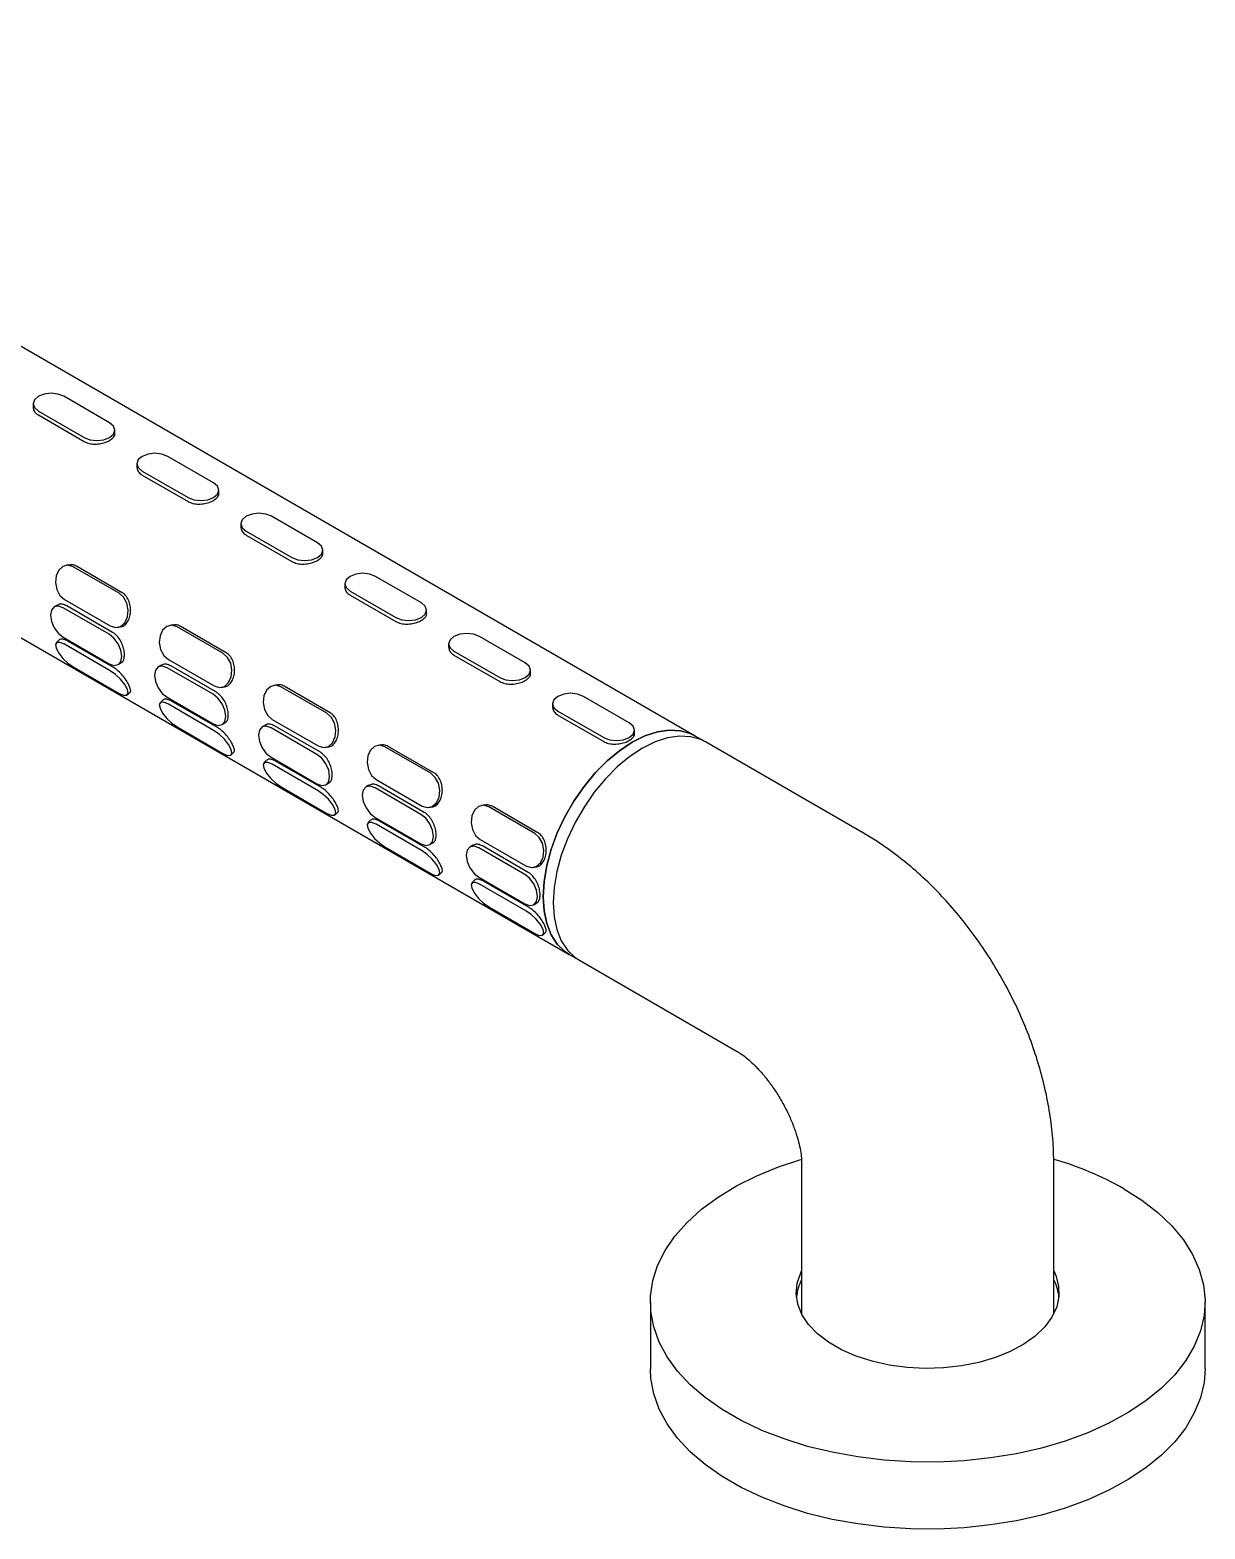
# Model space of a CAD drawing. Extents: x 0 to 3255, y 0 to 2385.
# Drawn here: x 1564.5 to 1727.7, y 1730.2 to 1938.2 of the extents above; entities that cross this region are included whole.
import ezdxf

# ---------------------------------------------------------------- set-up
doc = ezdxf.new("R2010")
doc.units = 0
doc.header["$LTSCALE"] = 10
doc.header["$MEASUREMENT"] = 0
doc.layers.get('0').update_dxf_attribs({"linetype": 'CONTINUOUS'})

msp = doc.modelspace()

# ---------------------------------------------------------------- linework, layer by layer
at = {"color": 7, "linetype": 'Continuous', "lineweight": 25}
for p, q in [((1656.9, 1840.21), (1487.19, 1938.18)), ((1469.69, 1907.87), (1639.4, 1809.9)), ((1575.6, 1883.68), (1569.23, 1887.35)), ((1564.96, 1886.33), (1564.96, 1885.85)), ((1565.7, 1885.31), (1572.06, 1881.64)), ((1565.7, 1884.76), (1572.06, 1881.08)), ((1576.33, 1882.18), (1576.33, 1882.66)), ((1590.02, 1875.35), (1583.66, 1879.02)), ((1579.39, 1878), (1579.39, 1877.52)), ((1580.12, 1876.98), (1586.49, 1873.31)), ((1580.12, 1876.43), (1586.49, 1872.75)), ((1590.75, 1873.85), (1590.75, 1874.33)), ((1604.45, 1867.02), (1598.08, 1870.7)), ((1593.81, 1869.68), (1593.81, 1869.19)), ((1594.55, 1868.66), (1600.91, 1864.98)), ((1594.55, 1868.1), (1600.91, 1864.43)), ((1605.18, 1865.52), (1605.18, 1866)), ((1569.96, 1863.96), (1569.54, 1863.9)), ((1577.35, 1860.09), (1570.99, 1863.77)), ((1576.9, 1860.02), (1570.53, 1863.69)), ((1618.87, 1858.7), (1612.51, 1862.37)), ((1608.24, 1861.35), (1608.24, 1860.87)), ((1608.97, 1860.33), (1615.34, 1856.65)), ((1608.97, 1859.77), (1615.34, 1856.1)), ((1568.33, 1858.36), (1567.91, 1858.12)), ((1575.53, 1854.33), (1569.16, 1858)), ((1569.33, 1859.16), (1575.69, 1855.49)), ((1576.01, 1854.6), (1569.64, 1858.28)), ((1619.6, 1857.19), (1619.6, 1857.67)), ((1584.39, 1855.64), (1583.97, 1855.57)), ((1591.77, 1851.76), (1585.41, 1855.44)), ((1568.54, 1853.52), (1568.16, 1853.14)), ((1569.16, 1853.92), (1575.53, 1850.24)), ((1576.14, 1849.72), (1569.78, 1853.39)), ((1576.68, 1855.28), (1577.1, 1855.35)), ((1591.32, 1851.69), (1584.96, 1855.37)), ((1633.3, 1850.37), (1626.93, 1854.04)), ((1575.69, 1849.27), (1569.33, 1852.94)), ((1622.66, 1853.02), (1622.66, 1852.54)), ((1623.4, 1852), (1629.76, 1848.33)), ((1623.4, 1851.45), (1629.76, 1847.77)), ((1570.54, 1849.8), (1576.9, 1846.13)), ((1576.78, 1850.12), (1577.19, 1850.36)), ((1582.75, 1850.04), (1582.34, 1849.8)), ((1589.95, 1846), (1583.59, 1849.67)), ((1583.75, 1850.83), (1590.11, 1847.16)), ((1590.43, 1846.28), (1584.07, 1849.95)), ((1634.03, 1848.87), (1634.03, 1849.35)), ((1598.81, 1847.31), (1598.39, 1847.24)), ((1606.2, 1843.44), (1599.84, 1847.11)), ((1578.06, 1845.93), (1578.44, 1846.31)), ((1582.97, 1845.19), (1582.59, 1844.82)), ((1583.59, 1845.59), (1589.95, 1841.92)), ((1590.57, 1841.39), (1584.2, 1845.07)), ((1591.11, 1846.96), (1591.53, 1847.02)), ((1605.75, 1843.37), (1599.38, 1847.04)), ((1647.72, 1842.04), (1641.36, 1845.71)), ((1590.11, 1840.94), (1583.75, 1844.62)), ((1637.09, 1844.69), (1637.09, 1844.21)), ((1637.82, 1843.67), (1644.19, 1840)), ((1637.82, 1843.12), (1644.19, 1839.44)), ((1584.96, 1841.48), (1591.32, 1837.8)), ((1591.2, 1841.79), (1591.62, 1842.03)), ((1597.18, 1841.71), (1596.76, 1841.47)), ((1604.38, 1837.67), (1598.01, 1841.34)), ((1598.18, 1842.51), (1604.54, 1838.83)), ((1604.86, 1837.95), (1598.49, 1841.62)), ((1648.45, 1840.54), (1648.45, 1841.02)), ((1613.24, 1838.98), (1612.82, 1838.92)), ((1620.62, 1835.11), (1614.26, 1838.78)), ((1658.31, 1839.4), (1656.9, 1840.21)), ((1680.23, 1826.74), (1658.31, 1839.4)), ((1592.49, 1837.6), (1592.86, 1837.98)), ((1597.39, 1836.87), (1597.01, 1836.49)), ((1598.01, 1837.26), (1604.38, 1833.59)), ((1604.99, 1833.06), (1598.63, 1836.74)), ((1605.53, 1838.63), (1605.95, 1838.69)), ((1620.17, 1835.04), (1613.81, 1838.71)), ((1604.54, 1832.61), (1598.18, 1836.29)), ((1599.39, 1833.15), (1605.75, 1829.48)), ((1605.63, 1833.46), (1606.04, 1833.7)), ((1611.6, 1833.38), (1611.19, 1833.14)), ((1618.8, 1829.34), (1612.44, 1833.02)), ((1612.6, 1834.18), (1618.96, 1830.5)), ((1619.28, 1829.62), (1612.92, 1833.29)), ((1627.66, 1830.65), (1627.24, 1830.59)), ((1635.05, 1826.78), (1628.69, 1830.46)), ((1606.91, 1829.28), (1607.29, 1829.65)), ((1611.82, 1828.54), (1611.44, 1828.16)), ((1612.44, 1828.93), (1618.8, 1825.26)), ((1619.42, 1824.74), (1613.05, 1828.41)), ((1619.96, 1830.3), (1620.38, 1830.37)), ((1634.6, 1826.71), (1628.23, 1830.39)), ((1618.96, 1824.29), (1612.6, 1827.96)), ((1613.81, 1824.82), (1620.17, 1821.15)), ((1620.05, 1825.14), (1620.47, 1825.38)), ((1626.03, 1825.05), (1625.61, 1824.81)), ((1633.23, 1821.02), (1626.86, 1824.69)), ((1627.03, 1825.85), (1633.39, 1822.18)), ((1633.71, 1821.29), (1627.34, 1824.97)), ((1621.34, 1820.95), (1621.71, 1821.32)), ((1626.24, 1820.21), (1625.86, 1819.83)), ((1626.86, 1820.61), (1633.23, 1816.93)), ((1633.84, 1816.41), (1627.48, 1820.08)), ((1634.38, 1821.97), (1634.8, 1822.04)), ((1633.39, 1815.96), (1627.03, 1819.63)), ((1628.24, 1816.5), (1634.6, 1812.82)), ((1634.48, 1816.81), (1634.89, 1817.05)), ((1635.76, 1812.62), (1636.14, 1813)), ((1639.4, 1809.9), (1640.81, 1809.09)), ((1640.81, 1809.09), (1662.73, 1796.43)), ((1671.66, 1780.97), (1671.66, 1760.01)), ((1706.66, 1760.01), (1706.66, 1780.97)), ((1650.66, 1761.69), (1650.66, 1752.39)), ((1727.66, 1752.39), (1727.66, 1761.69))]:
    msp.add_line(p, q, dxfattribs=at)
at = {"color": 7, "linetype": 'Continuous', "lineweight": 25, "flags": 128}
for points in [[(1569.23, 1887.35), (1568.42, 1887.66), (1567.46, 1887.77), (1566.51, 1887.66), (1565.7, 1887.35), (1565.16, 1886.88), (1564.96, 1886.33), (1565.16, 1885.78), (1565.7, 1885.31)], [(1572.06, 1881.64), (1572.87, 1881.32), (1573.83, 1881.21), (1574.79, 1881.32), (1575.6, 1881.64), (1576.14, 1882.1), (1576.33, 1882.66), (1576.14, 1883.21), (1575.6, 1883.68)], [(1583.66, 1879.02), (1582.85, 1879.34), (1581.89, 1879.45), (1580.93, 1879.34), (1580.12, 1879.02), (1579.58, 1878.56), (1579.39, 1878), (1579.58, 1877.45), (1580.12, 1876.98)], [(1586.49, 1873.31), (1587.3, 1873), (1588.25, 1872.89), (1589.21, 1873), (1590.02, 1873.31), (1590.56, 1873.78), (1590.75, 1874.33), (1590.56, 1874.88), (1590.02, 1875.35)], [(1598.08, 1870.7), (1597.27, 1871.01), (1596.31, 1871.12), (1595.36, 1871.01), (1594.55, 1870.7), (1594.01, 1870.23), (1593.81, 1869.68), (1594.01, 1869.12), (1594.55, 1868.66)], [(1600.91, 1864.98), (1601.72, 1864.67), (1602.68, 1864.56), (1603.64, 1864.67), (1604.45, 1864.98), (1604.99, 1865.45), (1605.18, 1866), (1604.99, 1866.55), (1604.45, 1867.02)], [(1570.53, 1863.69), (1569.81, 1863.91), (1569.11, 1863.75), (1568.53, 1863.24), (1568.16, 1862.45), (1568.07, 1861.5), (1568.25, 1860.55), (1568.69, 1859.72), (1569.33, 1859.16)], [(1612.51, 1862.37), (1611.7, 1862.68), (1610.74, 1862.79), (1609.78, 1862.68), (1608.97, 1862.37), (1608.43, 1861.9), (1608.24, 1861.35), (1608.43, 1860.8), (1608.97, 1860.33)], [(1575.69, 1855.49), (1576.41, 1855.27), (1577.12, 1855.43), (1577.7, 1855.94), (1578.06, 1856.73), (1578.16, 1857.68), (1577.97, 1858.64), (1577.53, 1859.46), (1576.9, 1860.02)], [(1569.16, 1858), (1568.49, 1858.23), (1567.91, 1858.12), (1567.53, 1857.68), (1567.39, 1856.98), (1567.53, 1856.12), (1567.91, 1855.24), (1568.49, 1854.46), (1569.16, 1853.92)], [(1615.34, 1856.65), (1616.15, 1856.34), (1617.1, 1856.23), (1618.06, 1856.34), (1618.87, 1856.65), (1619.41, 1857.12), (1619.6, 1857.67), (1619.41, 1858.23), (1618.87, 1858.7)], [(1584.96, 1855.37), (1584.24, 1855.59), (1583.53, 1855.42), (1582.95, 1854.91), (1582.59, 1854.12), (1582.49, 1853.18), (1582.68, 1852.22), (1583.12, 1851.4), (1583.75, 1850.83)], [(1575.53, 1850.24), (1576.2, 1850.01), (1576.78, 1850.12), (1577.16, 1850.56), (1577.29, 1851.26), (1577.16, 1852.12), (1576.78, 1853.01), (1576.2, 1853.78), (1575.53, 1854.33)], [(1626.93, 1854.04), (1626.12, 1854.35), (1625.16, 1854.46), (1624.21, 1854.35), (1623.4, 1854.04), (1622.85, 1853.57), (1622.66, 1853.02), (1622.85, 1852.47), (1623.4, 1852)], [(1569.33, 1852.94), (1568.7, 1853.21), (1568.25, 1853.21), (1568.07, 1852.92), (1568.16, 1852.39), (1568.53, 1851.72), (1569.11, 1850.99), (1569.81, 1850.31), (1570.54, 1849.8)], [(1590.11, 1847.16), (1590.84, 1846.94), (1591.54, 1847.1), (1592.12, 1847.62), (1592.49, 1848.41), (1592.58, 1849.35), (1592.4, 1850.31), (1591.95, 1851.13), (1591.32, 1851.69)], [(1576.9, 1846.13), (1577.53, 1845.86), (1577.97, 1845.87), (1578.16, 1846.16), (1578.06, 1846.68), (1577.7, 1847.36), (1577.12, 1848.09), (1576.41, 1848.76), (1575.69, 1849.27)], [(1583.59, 1849.67), (1582.91, 1849.91), (1582.34, 1849.8), (1581.95, 1849.35), (1581.82, 1848.65), (1581.95, 1847.79), (1582.34, 1846.91), (1582.91, 1846.13), (1583.59, 1845.59)], [(1629.76, 1848.33), (1630.57, 1848.01), (1631.53, 1847.9), (1632.49, 1848.01), (1633.3, 1848.33), (1633.84, 1848.8), (1634.03, 1849.35), (1633.84, 1849.9), (1633.3, 1850.37)], [(1599.38, 1847.04), (1598.66, 1847.26), (1597.96, 1847.1), (1597.38, 1846.58), (1597.01, 1845.79), (1596.92, 1844.85), (1597.1, 1843.89), (1597.54, 1843.07), (1598.18, 1842.51)], [(1589.95, 1841.92), (1590.63, 1841.68), (1591.2, 1841.79), (1591.58, 1842.23), (1591.72, 1842.94), (1591.58, 1843.79), (1591.2, 1844.68), (1590.63, 1845.45), (1589.95, 1846)], [(1641.36, 1845.71), (1640.55, 1846.03), (1639.59, 1846.14), (1638.63, 1846.03), (1637.82, 1845.71), (1637.28, 1845.25), (1637.09, 1844.69), (1637.28, 1844.14), (1637.82, 1843.67)], [(1583.75, 1844.62), (1583.12, 1844.89), (1582.68, 1844.88), (1582.49, 1844.59), (1582.59, 1844.07), (1582.95, 1843.39), (1583.53, 1842.66), (1584.24, 1841.99), (1584.96, 1841.48)], [(1604.54, 1838.83), (1605.26, 1838.61), (1605.97, 1838.77), (1606.55, 1839.29), (1606.91, 1840.08), (1607.01, 1841.02), (1606.82, 1841.98), (1606.38, 1842.8), (1605.75, 1843.37)], [(1591.32, 1837.8), (1591.95, 1837.53), (1592.4, 1837.54), (1592.58, 1837.83), (1592.49, 1838.35), (1592.12, 1839.03), (1591.54, 1839.76), (1590.84, 1840.43), (1590.11, 1840.94)], [(1598.01, 1841.34), (1597.34, 1841.58), (1596.76, 1841.47), (1596.38, 1841.03), (1596.24, 1840.32), (1596.38, 1839.46), (1596.76, 1838.58), (1597.34, 1837.81), (1598.01, 1837.26)], [(1635.77, 1817.91), (1635.9, 1820.02), (1636.27, 1822.23), (1636.89, 1824.49), (1637.74, 1826.77), (1638.79, 1829.02), (1640.04, 1831.18), (1641.46, 1833.22), (1643.01, 1835.09), (1644.66, 1836.75), (1646.38, 1838.18), (1648.15, 1839.35), (1649.91, 1840.22), (1651.63, 1840.78), (1653.29, 1841.02), (1654.84, 1840.94), (1656.25, 1840.54), (1656.9, 1840.21)], [(1656.9, 1840.21), (1656.25, 1840.53), (1654.84, 1840.94), (1653.29, 1841.02), (1651.63, 1840.78), (1649.91, 1840.22), (1648.15, 1839.35), (1646.39, 1838.18), (1644.66, 1836.76), (1643.01, 1835.09), (1641.46, 1833.22), (1640.04, 1831.18), (1638.79, 1829.02), (1637.74, 1826.77), (1636.89, 1824.5), (1636.27, 1822.23), (1635.9, 1820.02), (1635.77, 1817.91)], [(1644.19, 1840), (1645, 1839.69), (1645.95, 1839.58), (1646.91, 1839.69), (1647.72, 1840), (1648.26, 1840.47), (1648.45, 1841.02), (1648.26, 1841.57), (1647.72, 1842.04)], [(1613.81, 1838.71), (1613.09, 1838.93), (1612.38, 1838.77), (1611.8, 1838.26), (1611.44, 1837.47), (1611.34, 1836.52), (1611.53, 1835.56), (1611.97, 1834.74), (1612.6, 1834.18)], [(1658.31, 1839.4), (1657.66, 1839.72), (1656.25, 1840.12), (1654.7, 1840.21), (1653.05, 1839.96), (1651.32, 1839.4), (1649.56, 1838.53), (1647.8, 1837.37), (1646.07, 1835.94), (1644.42, 1834.27), (1642.87, 1832.4), (1641.46, 1830.36), (1640.21, 1828.2), (1639.15, 1825.96), (1638.3, 1823.68), (1637.69, 1821.41), (1637.31, 1819.2), (1637.19, 1817.1)], [(1658.31, 1839.4), (1657.66, 1839.72), (1656.25, 1840.12), (1654.7, 1840.21), (1653.05, 1839.96), (1651.32, 1839.4), (1649.56, 1838.53), (1647.8, 1837.37), (1646.07, 1835.94), (1644.42, 1834.27), (1642.87, 1832.4), (1641.46, 1830.36), (1640.21, 1828.2), (1639.15, 1825.96), (1638.3, 1823.68), (1637.69, 1821.41), (1637.31, 1819.2), (1637.19, 1817.1), (1637.31, 1815.14), (1637.69, 1813.36), (1638.3, 1811.81), (1639.15, 1810.51), (1640.21, 1809.48), (1640.81, 1809.09)], [(1604.38, 1833.59), (1605.05, 1833.35), (1605.63, 1833.46), (1606.01, 1833.91), (1606.14, 1834.61), (1606.01, 1835.47), (1605.63, 1836.35), (1605.05, 1837.12), (1604.38, 1837.67)], [(1598.18, 1836.29), (1597.55, 1836.56), (1597.1, 1836.55), (1596.92, 1836.26), (1597.01, 1835.74), (1597.38, 1835.06), (1597.96, 1834.33), (1598.66, 1833.66), (1599.39, 1833.15)], [(1618.96, 1830.5), (1619.69, 1830.29), (1620.39, 1830.45), (1620.97, 1830.96), (1621.34, 1831.75), (1621.43, 1832.7), (1621.25, 1833.65), (1620.8, 1834.48), (1620.17, 1835.04)], [(1605.75, 1829.48), (1606.38, 1829.21), (1606.82, 1829.21), (1607.01, 1829.5), (1606.91, 1830.02), (1606.55, 1830.7), (1605.97, 1831.43), (1605.26, 1832.1), (1604.54, 1832.61)], [(1612.44, 1833.02), (1611.76, 1833.25), (1611.19, 1833.14), (1610.8, 1832.7), (1610.67, 1832), (1610.8, 1831.14), (1611.19, 1830.25), (1611.76, 1829.48), (1612.44, 1828.93)], [(1628.23, 1830.39), (1627.51, 1830.6), (1626.81, 1830.44), (1626.23, 1829.93), (1625.86, 1829.14), (1625.77, 1828.19), (1625.95, 1827.24), (1626.39, 1826.41), (1627.03, 1825.85)], [(1618.8, 1825.26), (1619.48, 1825.03), (1620.05, 1825.14), (1620.43, 1825.58), (1620.57, 1826.28), (1620.43, 1827.14), (1620.05, 1828.02), (1619.48, 1828.8), (1618.8, 1829.34)], [(1612.6, 1827.96), (1611.97, 1828.23), (1611.53, 1828.22), (1611.34, 1827.94), (1611.44, 1827.41), (1611.8, 1826.73), (1612.38, 1826), (1613.09, 1825.33), (1613.81, 1824.82)], [(1633.39, 1822.18), (1634.11, 1821.96), (1634.82, 1822.12), (1635.4, 1822.63), (1635.76, 1823.42), (1635.86, 1824.37), (1635.67, 1825.33), (1635.23, 1826.15), (1634.6, 1826.71)], [(1620.17, 1821.15), (1620.8, 1820.88), (1621.25, 1820.89), (1621.43, 1821.17), (1621.34, 1821.7), (1620.97, 1822.38), (1620.39, 1823.11), (1619.69, 1823.78), (1618.96, 1824.29)], [(1626.86, 1824.69), (1626.19, 1824.92), (1625.61, 1824.81), (1625.23, 1824.37), (1625.09, 1823.67), (1625.23, 1822.81), (1625.61, 1821.93), (1626.19, 1821.15), (1626.86, 1820.61)], [(1633.23, 1816.93), (1633.9, 1816.7), (1634.48, 1816.81), (1634.86, 1817.25), (1634.99, 1817.95), (1634.86, 1818.81), (1634.48, 1819.7), (1633.9, 1820.47), (1633.23, 1821.02)], [(1627.03, 1819.63), (1626.4, 1819.9), (1625.95, 1819.9), (1625.77, 1819.61), (1625.86, 1819.09), (1626.23, 1818.41), (1626.81, 1817.68), (1627.51, 1817.01), (1628.24, 1816.5)], [(1634.6, 1812.82), (1635.23, 1812.55), (1635.67, 1812.56), (1635.86, 1812.85), (1635.76, 1813.37), (1635.4, 1814.05), (1634.82, 1814.78), (1634.11, 1815.45), (1633.39, 1815.96)], [(1639.4, 1809.9), (1638.8, 1810.3), (1637.74, 1811.32), (1636.89, 1812.62), (1636.27, 1814.18), (1635.9, 1815.95), (1635.77, 1817.91)], [(1635.77, 1817.91), (1635.9, 1815.95), (1636.27, 1814.18), (1636.89, 1812.62), (1637.74, 1811.32), (1638.79, 1810.3), (1639.4, 1809.9)], [(1637.19, 1817.1), (1637.31, 1815.14), (1637.69, 1813.36), (1638.3, 1811.81), (1639.15, 1810.51), (1640.21, 1809.48), (1640.81, 1809.09)], [(1716.4, 1777.39), (1718.9, 1775.8), (1721.12, 1774.08), (1723.04, 1772.24), (1724.65, 1770.3), (1725.92, 1768.28), (1726.85, 1766.2), (1727.43, 1764.08), (1727.66, 1761.94), (1727.52, 1759.79), (1727.02, 1757.67), (1726.17, 1755.57), (1724.98, 1753.54), (1723.45, 1751.58), (1721.6, 1749.72), (1719.45, 1747.97), (1717.01, 1746.34), (1714.32, 1744.86), (1711.39, 1743.54), (1708.25, 1742.39), (1704.94, 1741.41), (1701.47, 1740.63), (1697.9, 1740.04), (1694.24, 1739.65), (1690.53, 1739.47), (1686.81, 1739.5), (1683.11, 1739.74), (1679.47, 1740.18), (1675.92, 1740.82), (1672.49, 1741.65), (1669.22, 1742.67), (1666.13, 1743.87), (1663.26, 1745.24), (1660.63, 1746.76), (1658.27, 1748.42), (1656.2, 1750.2), (1654.43, 1752.09), (1652.99, 1754.07), (1651.89, 1756.12), (1651.13, 1758.22), (1650.73, 1760.36), (1650.68, 1762.51), (1651, 1764.65), (1651.67, 1766.76), (1652.7, 1768.82), (1654.06, 1770.82), (1655.75, 1772.73), (1657.75, 1774.54), (1660.05, 1776.23), (1662.62, 1777.79), (1665.43, 1779.19), (1668.47, 1780.43), (1671.57, 1781.46)], [(1706.66, 1765.99), (1706.94, 1765.37), (1707.34, 1763.92), (1707.38, 1762.45), (1707.07, 1760.99), (1706.41, 1759.57), (1705.41, 1758.22), (1704.1, 1756.96), (1702.5, 1755.81), (1700.63, 1754.81), (1698.55, 1753.97), (1696.28, 1753.3), (1693.87, 1752.83), (1691.37, 1752.55), (1688.83, 1752.47), (1686.29, 1752.6), (1683.81, 1752.93), (1681.44, 1753.46), (1679.21, 1754.17), (1677.18, 1755.06), (1675.38, 1756.1), (1673.85, 1757.27), (1672.61, 1758.56), (1671.7, 1759.93), (1671.13, 1761.36), (1670.91, 1762.83), (1671.05, 1764.29), (1671.53, 1765.74), (1671.66, 1765.99)], [(1727.66, 1752.39), (1727.52, 1750.5), (1727.02, 1748.37), (1726.17, 1746.28), (1724.98, 1744.24), (1723.45, 1742.29), (1721.6, 1740.42), (1719.45, 1738.67), (1717.01, 1737.05), (1714.32, 1735.57), (1711.39, 1734.24), (1708.25, 1733.09), (1704.94, 1732.12), (1701.47, 1731.33), (1697.9, 1730.74), (1694.24, 1730.36), (1690.53, 1730.18), (1686.81, 1730.21), (1683.11, 1730.44), (1679.47, 1730.88), (1675.92, 1731.52), (1672.49, 1732.35), (1669.22, 1733.38), (1666.13, 1734.58), (1663.26, 1735.94), (1660.63, 1737.46), (1658.27, 1739.12), (1656.2, 1740.9), (1654.43, 1742.79), (1652.99, 1744.77), (1651.89, 1746.82), (1651.13, 1748.93), (1650.73, 1751.06), (1650.66, 1752.39)]]:
    msp.add_lwpolyline(points, dxfattribs=at)
at = {"color": 7, "linetype": 'Continuous', "lineweight": 25}
for centre, radius, start, end in [((1694.05, 1737.83), 45.44, 60.5439, 73.8178), ((1677.62, 1761.66), 6.72, 152.5203, 173.7947), ((1700.77, 1761.69), 6.65, 6.0827, 27.6023)]:
    msp.add_arc(centre, radius, start, end, dxfattribs=at)
for points, knots in [([(1564.97, 1885.85), (1564.99, 1885.67), (1565.05, 1885.32), (1565.38, 1884.96), (1565.63, 1884.8), (1565.7, 1884.76)], [0, 0, 0, 0, 0.422767, 0.853017, 1, 1, 1, 1]), ([(1572.06, 1881.08), (1572.28, 1880.98), (1572.71, 1880.78), (1573.54, 1880.7), (1574.39, 1880.77), (1575.18, 1881), (1575.82, 1881.33), (1576.21, 1881.73), (1576.37, 1882.03), (1576.33, 1882.17), (1576.33, 1882.18)], [0, 0, 0, 0, 0.142186, 0.284336, 0.427401, 0.571077, 0.713766, 0.855425, 0.997584, 1, 1, 1, 1]), ([(1579.39, 1877.52), (1579.42, 1877.35), (1579.47, 1876.99), (1579.8, 1876.63), (1580.06, 1876.47), (1580.12, 1876.43)], [0, 0, 0, 0, 0.422767, 0.853017, 1, 1, 1, 1]), ([(1586.49, 1872.75), (1586.7, 1872.65), (1587.14, 1872.46), (1587.96, 1872.37), (1588.81, 1872.45), (1589.6, 1872.67), (1590.25, 1873.01), (1590.63, 1873.41), (1590.8, 1873.7), (1590.75, 1873.85), (1590.75, 1873.85)], [0, 0, 0, 0, 0.142186, 0.284336, 0.427401, 0.571077, 0.713766, 0.855425, 0.997584, 1, 1, 1, 1]), ([(1593.82, 1869.19), (1593.84, 1869.02), (1593.9, 1868.66), (1594.23, 1868.3), (1594.48, 1868.14), (1594.55, 1868.1)], [0, 0, 0, 0, 0.422767, 0.853017, 1, 1, 1, 1]), ([(1570.99, 1863.77), (1570.78, 1863.86), (1570.44, 1864.02), (1570.1, 1863.95), (1569.96, 1863.93)], [0, 0, 0, 0, 0.6219957, 1, 1, 1, 1]), ([(1600.91, 1864.43), (1601.13, 1864.33), (1601.56, 1864.13), (1602.39, 1864.04), (1603.24, 1864.12), (1604.03, 1864.34), (1604.67, 1864.68), (1605.06, 1865.08), (1605.22, 1865.37), (1605.18, 1865.52), (1605.18, 1865.52)], [0, 0, 0, 0, 0.142186, 0.284336, 0.427401, 0.571077, 0.713766, 0.855425, 0.997584, 1, 1, 1, 1]), ([(1577.1, 1855.38), (1577.17, 1855.39), (1577.45, 1855.4), (1577.85, 1855.71), (1578.25, 1856.27), (1578.48, 1857.03), (1578.54, 1857.87), (1578.4, 1858.7), (1578.07, 1859.44), (1577.68, 1859.88), (1577.42, 1860.05), (1577.35, 1860.09)], [0, 0, 0, 0, 0.0504462, 0.1799239, 0.309954, 0.439091, 0.567296, 0.6959542, 0.8257566, 0.9556319, 1, 1, 1, 1]), ([(1608.24, 1860.87), (1608.27, 1860.69), (1608.32, 1860.34), (1608.65, 1859.98), (1608.91, 1859.81), (1608.97, 1859.77)], [0, 0, 0, 0, 0.422767, 0.853017, 1, 1, 1, 1]), ([(1569.64, 1858.28), (1569.44, 1858.36), (1569.05, 1858.54), (1568.58, 1858.52), (1568.39, 1858.37), (1568.35, 1858.34)], [0, 0, 0, 0, 0.426698, 0.853291, 1, 1, 1, 1]), ([(1585.41, 1855.44), (1585.2, 1855.54), (1584.87, 1855.69), (1584.52, 1855.63), (1584.39, 1855.6)], [0, 0, 0, 0, 0.621996, 1, 1, 1, 1]), ([(1615.34, 1856.1), (1615.55, 1856), (1615.99, 1855.8), (1616.81, 1855.72), (1617.66, 1855.79), (1618.45, 1856.02), (1619.1, 1856.35), (1619.48, 1856.75), (1619.65, 1857.05), (1619.6, 1857.19), (1619.6, 1857.19)], [0, 0, 0, 0, 0.142186, 0.284336, 0.427401, 0.571077, 0.713766, 0.855425, 0.997584, 1, 1, 1, 1]), ([(1569.78, 1853.39), (1569.58, 1853.49), (1569.2, 1853.67), (1568.77, 1853.69), (1568.62, 1853.56), (1568.56, 1853.5)], [0, 0, 0, 0, 0.368703, 0.737315, 1, 1, 1, 1]), ([(1577.18, 1850.39), (1577.26, 1850.43), (1577.47, 1850.55), (1577.63, 1851.01), (1577.67, 1851.68), (1577.53, 1852.46), (1577.22, 1853.25), (1576.78, 1853.96), (1576.34, 1854.39), (1576.07, 1854.56), (1576.01, 1854.6)], [0, 0, 0, 0, 0.094149, 0.237779, 0.380423, 0.522038, 0.664153, 0.807532, 0.950991, 1, 1, 1, 1]), ([(1591.52, 1847.06), (1591.6, 1847.06), (1591.87, 1847.07), (1592.27, 1847.38), (1592.67, 1847.94), (1592.91, 1848.7), (1592.96, 1849.54), (1592.82, 1850.38), (1592.49, 1851.11), (1592.1, 1851.56), (1591.84, 1851.72), (1591.77, 1851.76)], [0, 0, 0, 0, 0.0504462, 0.1799239, 0.309954, 0.439091, 0.567296, 0.6959542, 0.8257566, 0.9556319, 1, 1, 1, 1]), ([(1622.67, 1852.54), (1622.69, 1852.36), (1622.75, 1852.01), (1623.08, 1851.65), (1623.33, 1851.49), (1623.4, 1851.45)], [0, 0, 0, 0, 0.422767, 0.853017, 1, 1, 1, 1]), ([(1578.42, 1846.33), (1578.44, 1846.34), (1578.54, 1846.38), (1578.51, 1846.67), (1578.35, 1847.17), (1578, 1847.8), (1577.53, 1848.48), (1576.96, 1849.11), (1576.48, 1849.51), (1576.21, 1849.68), (1576.14, 1849.72)], [0, 0, 0, 0, 0.04406, 0.195632, 0.346164, 0.495609, 0.645582, 0.796889, 0.948281, 1, 1, 1, 1]), ([(1584.07, 1849.95), (1583.87, 1850.04), (1583.47, 1850.21), (1583.01, 1850.19), (1582.82, 1850.05), (1582.77, 1850.01)], [0, 0, 0, 0, 0.426698, 0.853291, 1, 1, 1, 1]), ([(1599.84, 1847.11), (1599.63, 1847.21), (1599.29, 1847.37), (1598.95, 1847.3), (1598.81, 1847.28)], [0, 0, 0, 0, 0.621996, 1, 1, 1, 1]), ([(1629.76, 1847.77), (1629.98, 1847.67), (1630.41, 1847.47), (1631.24, 1847.39), (1632.09, 1847.46), (1632.88, 1847.69), (1633.52, 1848.02), (1633.91, 1848.42), (1634.07, 1848.72), (1634.03, 1848.86), (1634.03, 1848.87)], [0, 0, 0, 0, 0.142186, 0.284336, 0.427401, 0.571077, 0.713766, 0.855425, 0.997584, 1, 1, 1, 1]), ([(1584.2, 1845.07), (1584.01, 1845.16), (1583.63, 1845.34), (1583.19, 1845.36), (1583.05, 1845.23), (1582.99, 1845.17)], [0, 0, 0, 0, 0.368703, 0.737315, 1, 1, 1, 1]), ([(1591.6, 1842.06), (1591.69, 1842.11), (1591.9, 1842.23), (1592.06, 1842.69), (1592.09, 1843.35), (1591.95, 1844.13), (1591.65, 1844.92), (1591.2, 1845.63), (1590.76, 1846.07), (1590.5, 1846.23), (1590.43, 1846.28)], [0, 0, 0, 0, 0.094149, 0.237779, 0.380423, 0.522038, 0.664153, 0.807532, 0.950991, 1, 1, 1, 1]), ([(1605.95, 1838.73), (1606.02, 1838.73), (1606.3, 1838.74), (1606.7, 1839.05), (1607.1, 1839.62), (1607.33, 1840.37), (1607.39, 1841.21), (1607.25, 1842.05), (1606.92, 1842.79), (1606.53, 1843.23), (1606.27, 1843.39), (1606.2, 1843.44)], [0, 0, 0, 0, 0.050446, 0.179924, 0.309954, 0.439091, 0.567296, 0.695954, 0.825757, 0.955632, 1, 1, 1, 1]), ([(1637.09, 1844.21), (1637.12, 1844.04), (1637.17, 1843.68), (1637.5, 1843.32), (1637.76, 1843.16), (1637.82, 1843.12)], [0, 0, 0, 0, 0.422767, 0.853017, 1, 1, 1, 1]), ([(1592.84, 1838), (1592.86, 1838.01), (1592.96, 1838.06), (1592.94, 1838.34), (1592.77, 1838.84), (1592.43, 1839.47), (1591.96, 1840.15), (1591.39, 1840.78), (1590.9, 1841.19), (1590.63, 1841.35), (1590.57, 1841.39)], [0, 0, 0, 0, 0.04406, 0.195632, 0.346164, 0.495609, 0.645582, 0.796889, 0.948281, 1, 1, 1, 1]), ([(1598.49, 1841.62), (1598.29, 1841.71), (1597.9, 1841.88), (1597.43, 1841.87), (1597.24, 1841.72), (1597.2, 1841.68)], [0, 0, 0, 0, 0.426698, 0.853291, 1, 1, 1, 1]), ([(1614.26, 1838.78), (1614.05, 1838.88), (1613.72, 1839.04), (1613.37, 1838.97), (1613.24, 1838.95)], [0, 0, 0, 0, 0.621996, 1, 1, 1, 1]), ([(1644.19, 1839.44), (1644.4, 1839.35), (1644.84, 1839.15), (1645.66, 1839.06), (1646.51, 1839.14), (1647.3, 1839.36), (1647.95, 1839.7), (1648.33, 1840.1), (1648.5, 1840.39), (1648.45, 1840.54), (1648.45, 1840.54)], [0, 0, 0, 0, 0.142186, 0.284336, 0.427401, 0.571077, 0.713766, 0.855425, 0.997584, 1, 1, 1, 1]), ([(1598.63, 1836.74), (1598.43, 1836.83), (1598.05, 1837.02), (1597.62, 1837.03), (1597.47, 1836.9), (1597.41, 1836.84)], [0, 0, 0, 0, 0.368703, 0.737315, 1, 1, 1, 1]), ([(1606.03, 1833.73), (1606.11, 1833.78), (1606.32, 1833.9), (1606.48, 1834.36), (1606.52, 1835.03), (1606.38, 1835.8), (1606.07, 1836.59), (1605.63, 1837.31), (1605.19, 1837.74), (1604.92, 1837.91), (1604.86, 1837.95)], [0, 0, 0, 0, 0.094149, 0.237779, 0.380423, 0.522038, 0.664153, 0.807532, 0.950991, 1, 1, 1, 1]), ([(1620.37, 1830.4), (1620.45, 1830.4), (1620.72, 1830.42), (1621.12, 1830.73), (1621.52, 1831.29), (1621.76, 1832.05), (1621.81, 1832.88), (1621.67, 1833.72), (1621.34, 1834.46), (1620.95, 1834.9), (1620.69, 1835.07), (1620.62, 1835.11)], [0, 0, 0, 0, 0.050446, 0.179924, 0.309954, 0.439091, 0.567296, 0.695954, 0.825757, 0.955632, 1, 1, 1, 1]), ([(1607.27, 1829.67), (1607.29, 1829.68), (1607.39, 1829.73), (1607.36, 1830.02), (1607.2, 1830.51), (1606.85, 1831.15), (1606.38, 1831.82), (1605.81, 1832.46), (1605.33, 1832.86), (1605.06, 1833.02), (1604.99, 1833.06)], [0, 0, 0, 0, 0.0440598, 0.1956323, 0.3461637, 0.4956088, 0.6455822, 0.7968893, 0.9482813, 1, 1, 1, 1]), ([(1612.92, 1833.29), (1612.72, 1833.38), (1612.32, 1833.56), (1611.86, 1833.54), (1611.67, 1833.39), (1611.62, 1833.35)], [0, 0, 0, 0, 0.426698, 0.853291, 1, 1, 1, 1]), ([(1628.69, 1830.46), (1628.48, 1830.55), (1628.14, 1830.71), (1627.8, 1830.65), (1627.66, 1830.62)], [0, 0, 0, 0, 0.621996, 1, 1, 1, 1]), ([(1613.05, 1828.41), (1612.86, 1828.5), (1612.48, 1828.69), (1612.04, 1828.71), (1611.9, 1828.57), (1611.84, 1828.52)], [0, 0, 0, 0, 0.368703, 0.737315, 1, 1, 1, 1]), ([(1620.45, 1825.4), (1620.54, 1825.45), (1620.75, 1825.57), (1620.91, 1826.03), (1620.94, 1826.7), (1620.8, 1827.48), (1620.5, 1828.27), (1620.05, 1828.98), (1619.61, 1829.41), (1619.35, 1829.58), (1619.28, 1829.62)], [0, 0, 0, 0, 0.094149, 0.237779, 0.380423, 0.522038, 0.664153, 0.807532, 0.950991, 1, 1, 1, 1]), ([(1634.8, 1822.07), (1634.87, 1822.08), (1635.15, 1822.09), (1635.55, 1822.4), (1635.95, 1822.96), (1636.18, 1823.72), (1636.24, 1824.56), (1636.1, 1825.39), (1635.77, 1826.13), (1635.38, 1826.57), (1635.12, 1826.74), (1635.05, 1826.78)], [0, 0, 0, 0, 0.050446, 0.179924, 0.309954, 0.439091, 0.567296, 0.695954, 0.825757, 0.955632, 1, 1, 1, 1]), ([(1706.66, 1780.97), (1706.65, 1781.66), (1706.62, 1783.51), (1706.34, 1786.53), (1705.76, 1790.02), (1704.93, 1793.51), (1703.85, 1796.97), (1702.53, 1800.39), (1701.01, 1803.73), (1699.27, 1806.98), (1697.35, 1810.12), (1695.23, 1813.13), (1692.94, 1816), (1690.48, 1818.71), (1687.85, 1821.24), (1685.05, 1823.56), (1682.49, 1825.39), (1680.85, 1826.37), (1680.23, 1826.74)], [0, 0, 0, 0, 0.0396728, 0.1049345, 0.1703802, 0.2359306, 0.3013223, 0.3664745, 0.4314184, 0.4962555, 0.561127, 0.62617, 0.6915234, 0.7573527, 0.8238007, 0.8909549, 0.9587937, 1, 1, 1, 1]), ([(1621.69, 1821.35), (1621.71, 1821.36), (1621.81, 1821.4), (1621.79, 1821.69), (1621.62, 1822.19), (1621.28, 1822.82), (1620.81, 1823.49), (1620.24, 1824.13), (1619.75, 1824.53), (1619.48, 1824.7), (1619.42, 1824.74)], [0, 0, 0, 0, 0.04406, 0.195632, 0.346164, 0.495609, 0.645582, 0.796889, 0.948281, 1, 1, 1, 1]), ([(1627.34, 1824.97), (1627.14, 1825.05), (1626.75, 1825.23), (1626.28, 1825.21), (1626.09, 1825.06), (1626.05, 1825.03)], [0, 0, 0, 0, 0.426698, 0.853291, 1, 1, 1, 1]), ([(1627.48, 1820.08), (1627.28, 1820.18), (1626.9, 1820.36), (1626.47, 1820.38), (1626.32, 1820.25), (1626.26, 1820.19)], [0, 0, 0, 0, 0.368703, 0.737315, 1, 1, 1, 1]), ([(1634.88, 1817.08), (1634.96, 1817.12), (1635.17, 1817.24), (1635.33, 1817.71), (1635.37, 1818.37), (1635.23, 1819.15), (1634.92, 1819.94), (1634.48, 1820.65), (1634.04, 1821.09), (1633.77, 1821.25), (1633.71, 1821.29)], [0, 0, 0, 0, 0.0941488, 0.2377793, 0.3804232, 0.5220377, 0.6641528, 0.8075318, 0.9509912, 1, 1, 1, 1]), ([(1636.12, 1813.02), (1636.14, 1813.03), (1636.24, 1813.07), (1636.21, 1813.36), (1636.05, 1813.86), (1635.7, 1814.49), (1635.23, 1815.17), (1634.66, 1815.8), (1634.18, 1816.21), (1633.91, 1816.37), (1633.84, 1816.41)], [0, 0, 0, 0, 0.04406, 0.195632, 0.346164, 0.495609, 0.645582, 0.796889, 0.948281, 1, 1, 1, 1]), ([(1662.73, 1796.43), (1662.83, 1796.37), (1663.09, 1796.22), (1663.69, 1795.8), (1664.52, 1795.11), (1665.45, 1794.21), (1666.45, 1793.1), (1667.45, 1791.81), (1668.42, 1790.37), (1669.3, 1788.83), (1670.07, 1787.25), (1670.69, 1785.7), (1671.15, 1784.24), (1671.46, 1782.95), (1671.62, 1781.88), (1671.66, 1781.27), (1671.66, 1781.02), (1671.66, 1780.97)], [0, 0, 0, 0, 0.0385205, 0.1058348, 0.1739579, 0.2438317, 0.3156516, 0.3892632, 0.4642689, 0.540126, 0.6162231, 0.6917582, 0.7662283, 0.8393199, 0.9110226, 0.981761, 1, 1, 1, 1])]:
    msp.add_open_spline(points, degree=3, knots=knots, dxfattribs=at)

doc.saveas('drawing.dxf')
